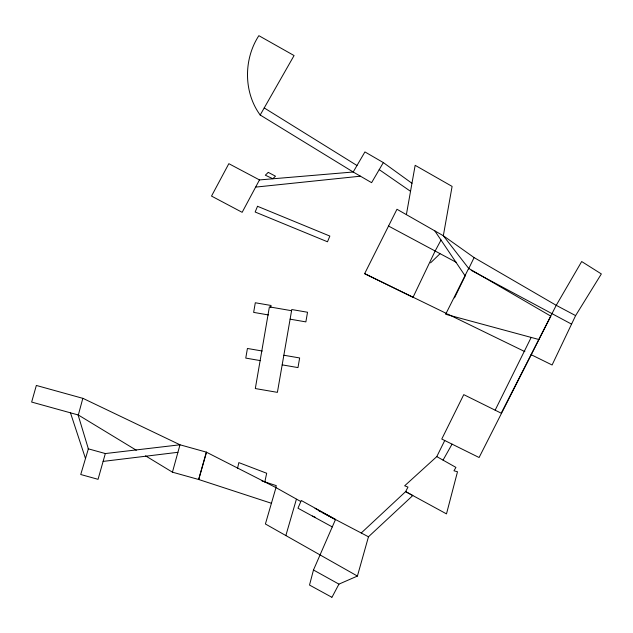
<?xml version="1.0" encoding="UTF-8"?>
<svg xmlns="http://www.w3.org/2000/svg" width="633" height="633" viewBox="0 0 633 633"><rect width="100%" height="100%" fill="white"/><g stroke="black" fill="none" stroke-linecap="round" stroke-linejoin="round"><path stroke-width="0.95" d="M270.726 307.401L271.059 305.478L255.305 302.764L253.643 312.393L268.471 314.949M406.378 214.642L415.161 165.324L452.104 186.403L443.329 235.737L468.673 268.392L550.813 316.136L479.094 457.517L441.771 439.041L463.76 394.636L501.225 413.191L556.233 305.32L581.687 261.54L601.35 273.939L575.611 315.614L552.095 364.996L531.079 354.646M264.831 481.919L266.675 473.255L238.847 462.612L237.581 468.191M332.301 526.925L297.977 508.204L301.276 500.497L335.537 519.432L313.477 569.993L309.513 585.058L331.739 597.204M271.422 503.275L198.912 479.569L172.437 472.178L179.994 444.793L83.065 398.402L36.342 385.45L31.65 402.066L78.334 415.003L136.309 450.229M78.096 414.939L88.367 448.844L80.739 474.513L98.052 479.323L105.331 453.552L179.994 444.793L206.572 452.199L198.683 479.505L206.311 452.128L275.972 487.608L300.738 501.494M82.828 398.331L78.334 415.003M105.331 453.552L88.129 448.781M172.437 472.178L145.55 455.847M275.972 487.608L265.409 523.989L357.416 576.062L368.469 536.784L412.787 495.544L405.634 491.619L361.253 532.986M285.831 535.629L296.394 499.255M313.477 569.993L338.94 584.132L357.416 576.062M275.687 487.489L276.289 485.63L261.991 480.969M368.469 536.784L322.49 512.706M454.502 297.866L465.595 275.062M468.586 268.93L474.101 257.584L443.329 235.737L396.962 209.262L364.64 273.654L413.017 297.32L435.14 251.008L441.051 239.978M436.786 456.599L455.918 467.391L453.98 470.794L457.501 471.743L446.487 513.885L405.634 491.619L407.984 487.086L404.661 485.804L436.786 456.599L444.746 440.513M495.148 410.184L531.182 337.421M468.673 268.392L445.648 314.277L539.055 339.557M331.953 597.323L338.94 584.132M259.483 179.922L242.154 212.324L211.517 196.08L228.837 163.678L259.483 179.922L353.198 172.002L371.603 182.668L383.329 162.586L364.925 151.92L353.198 172.002L260.187 115.008C243.476 92.307 243.539 59.075 258.865 35.677L294.076 55.554L260.187 115.008M443.045 460.12L452.057 444.137M430.575 262.853L439.975 253.786M103.116 461.402L177.92 452.302M255.637 187.115L360.43 176.188M291.489 310.692L269.397 306.878L255.313 388.551L277.404 392.357L291.773 309.537L307.527 312.251L305.866 321.888L290.112 319.174M262.252 351.022L247.424 348.466L245.762 358.096L260.59 360.66M283.893 355.24L299.646 357.954L297.985 367.591L282.231 364.877M335.435 519.661L315.012 508.331M312.433 516.069L315.131 517.232M364.64 273.654L446.819 313.644M447.705 314.079L524.868 351.631M319.008 510.91L320.749 511.812M575.611 315.614L556.233 305.32L474.101 257.584M388.535 226.044L456.401 262.402M471.189 270.323L571.552 324.128M264.222 107.927L356.988 165.514M379.214 169.628L410.532 191.316M383.329 162.586L411.964 183.285M434.824 230.887L465.018 275.687M70.469 412.827L85.408 458.252M257.52 206.295L255.154 212.015L327.49 241.782L329.856 236.069L257.52 206.295M268.281 172.382L265.322 175.191L272.807 178.735L275.49 176.196L268.281 172.382"/></g></svg>
